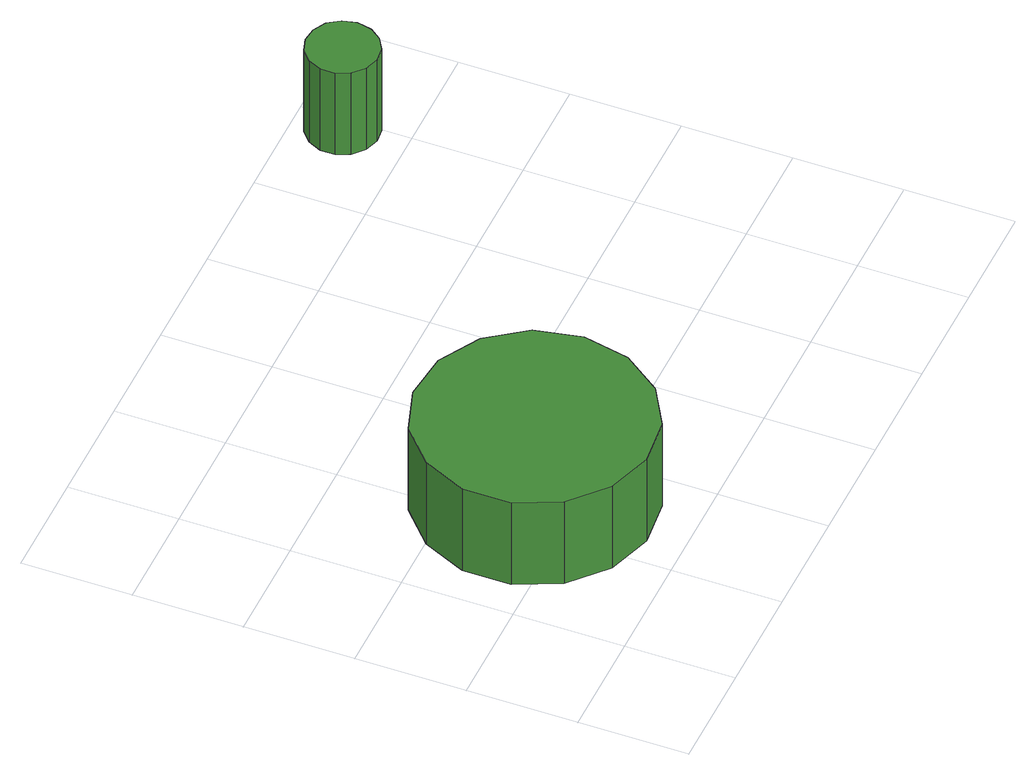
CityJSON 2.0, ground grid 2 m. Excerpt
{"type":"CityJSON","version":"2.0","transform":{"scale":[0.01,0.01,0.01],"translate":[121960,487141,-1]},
"CityObjects":{
"tree1":{"type":"SolitaryVegetationObject","attributes":{"function":"something"},"geometry":[{"type":"MultiSurface","lod":"1","boundaries":[[[0,1,2,3,4,5,6,7,8,9,10,11,12,13,14]],[[15,16,17,18,19,20,21,22,23,24,25,26,27,28,29]],[[0,29,28,1]],[[1,28,27,2]],[[2,27,26,3]],[[3,26,25,4]],[[4,25,24,5]],[[5,24,23,6]],[[6,23,22,7]],[[7,22,21,8]],[[8,21,20,9]],[[9,20,19,10]],[[10,19,18,11]],[[11,18,17,12]],[[12,17,16,13]],[[13,16,15,14]],[[14,15,29,0]]]}]},
"tree2":{"type":"SolitaryVegetationObject","attributes":{"function":"something"},"geometry":[{"type":"MultiSurface","lod":"1","boundaries":[[[30,31,32,33,34,35,36,37,38,39,40,41,42,43,44]],[[45,46,47,48,49,50,51,52,53,54,55,56,57,58,59]],[[30,59,58,31]],[[31,58,57,32]],[[32,57,56,33]],[[33,56,55,34]],[[34,55,54,35]],[[35,54,53,36]],[[36,53,52,37]],[[37,52,51,38]],[[38,51,50,39]],[[39,50,49,40]],[[40,49,48,41]],[[41,48,47,42]],[[42,47,46,43]],[[43,46,45,44]],[[44,45,59,30]]]}]},
"tree3":{"type":"SolitaryVegetationObject","attributes":{"function":"something"}}
},
"vertices":[
[485,275,249],[467,361,249],[415,432,249],[339,476,249],[251,485,249],[168,458,249],[103,399,249],[67,319,249],[67,231,249],[103,151,249],[168,92,249],[251,65,249],[339,74,249],[415,118,249],[467,189,249],[467,189,64],[415,118,64],[339,74,64],[251,65,64],[168,92,64],[103,151,64],[67,231,64],[67,319,64],[103,399,64],[168,458,64],[251,485,64],[339,476,64],[415,432,64],[467,361,64],[485,275,64],
[1044,916,248],[1038,942,248],[1023,964,248],[999,977,248],[973,980,248],[947,972,248],[927,954,248],[916,929,248],[916,902,248],[927,878,248],[947,860,248],[973,851,248],[999,854,248],[1023,868,248],[1038,889,248],[1038,889,64],[1023,868,64],[999,854,64],[973,851,64],[947,860,64],[927,878,64],[916,902,64],[916,929,64],[927,954,64],[947,972,64],[973,980,64],[999,977,64],[1023,964,64],[1038,942,64],[1044,916,64]
]}
